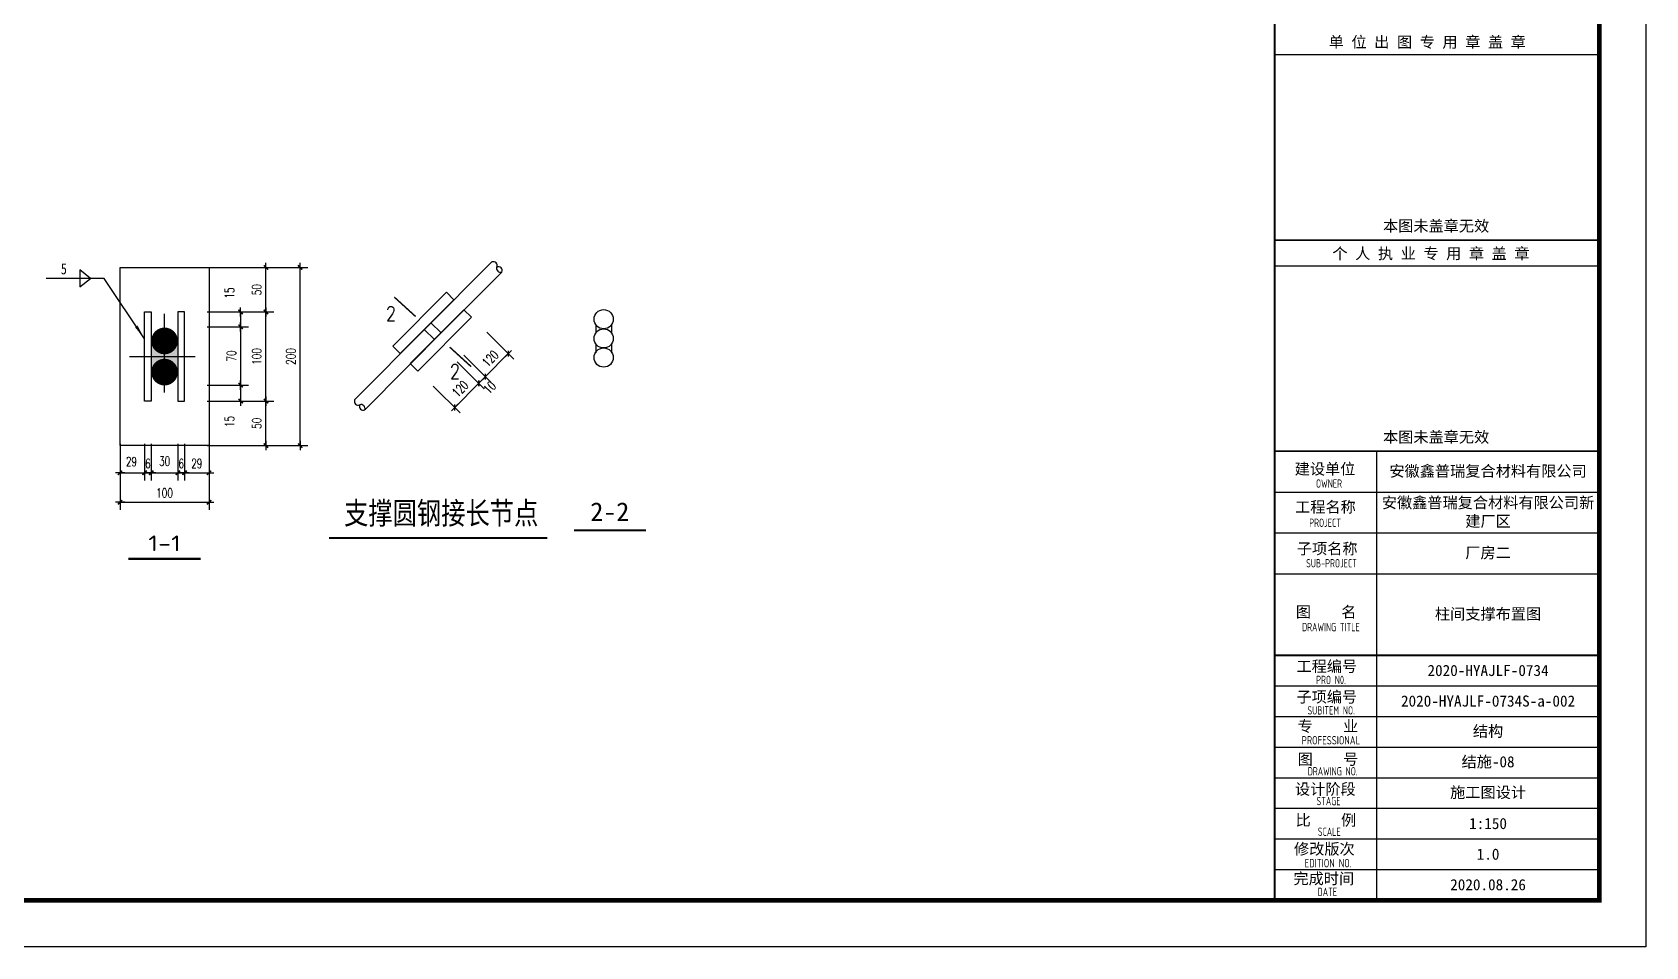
# Model space of a CAD drawing. Header units: millimetres. Extents: x 6950065 to 7140129, y 16284814 to 19754034.
# Drawn here: x 6992906 to 7045097, y 18236436 to 18266005 of the extents above; entities that cross this region are included whole.
import ezdxf
from ezdxf.enums import TextEntityAlignment as Align

# ---------------------------------------------------------------- set-up
doc = ezdxf.new("R2010")
doc.units = ezdxf.units.MM
doc.header["$LTSCALE"] = 1500
doc.header["$MEASUREMENT"] = 0
doc.linetypes.add('DOTE', pattern=[2.42, 2, -0.2, 0.02, -0.2])
doc.layers.get('Defpoints').update_dxf_attribs({"color": 1})
doc.layers.add('10', color=7, linetype='Continuous', lineweight=35)
for name, color, linetype in [('140', 2, 'Continuous'), ('56', 253, 'Continuous'), ('AXIS', 3, 'Continuous'), ('C型钢', 6, 'Continuous'), ('DOTE', 250, 'DOTE'), ('LATRINE', 6, 'Continuous'), ('PUB_DIM', 161, 'Continuous'), ('PUB_TEXT', 7, 'Continuous'), ('PUB_TITLE', 4, 'Continuous'), ('TK', 4, 'Continuous')]:
    doc.layers.add(name, color=color, linetype=linetype)
doc.styles.add('-仿宋_GB2312', font='', dxfattribs={"width": 0.7})
doc.styles.add('-宋体', font='', dxfattribs={"width": 0.8})
doc.styles.add('DIM_FONT', font='SIMPLEX', dxfattribs={"width": 0.7, "bigfont": 'GBCBIG'})
doc.styles.get("Standard").update_dxf_attribs({"font": 'gbenor.shx', "bigfont": 'gbcbig.shx'})
doc.styles.add('TSSD_REIN', font='tssdeng.shx', dxfattribs={"width": 0.7, "bigfont": 'tssdchn.shx'})
doc.styles.add('图框', font='')
doc.styles.add('图签宋体', font='', dxfattribs={"height": 300})
doc.styles.get('-仿宋_GB2312').set_extended_font_data('SimSun')
doc.styles.get('-宋体').set_extended_font_data('SimSun')
doc.styles.get('图框').set_extended_font_data('SimSun')
doc.styles.get('图签宋体').set_extended_font_data('NSimSun')
doc.dimstyles.new('AXIS', dxfattribs={"dimtxt": 300, "dimasz": 1, "dimexe": 250, "dimexo": 300, "dimgap": 150, "dimtad": 1, "dimdec": 0, "dimzin": 0, "dimdsep": 46, "dimtxsty": 'DIM_FONT', "dimblk": '_DIMX', "dimcen": 0.09, "dimse1": 1, "dimse2": 1, "dimclrt": 7, "dimadec": 0, "dimazin": 0, "dimtfac": 1, "dimtdec": 0, "dimtix": 1, "dimtmove": 2, "dimatfit": 3, "dimldrblk": '_DIMX', "dimfxl": 0, "dimtolj": 1, "dimtzin": 0, "dimarcsym": 0})

# ---------------------------------------------------------------- blocks, each defined once
blk = doc.blocks.new('_DIMX')
blk.add_line((-150, 0), (150, 0))
at = {"const_width": 50}
blk.add_lwpolyline([(-70, -70), (70, 70)], dxfattribs=at)
blk = doc.blocks.new('*D44')
at = {"layer": 'AXIS', "color": 0, "lineweight": -2}
for p, q in [((739814, -9688), (741146, -9688)), ((740896, -9689), (740896, -10201)), ((739814, -10202), (741146, -10202))]:
    blk.add_line(p, q, dxfattribs=at)
at = {"layer": 'Defpoints', "color": 0}
for p in [(739514, -9688), (739514, -10202), (740896, -10202)]:
    blk.add_point(p, dxfattribs=at)
at = {"layer": 'AXIS', "color": 0, "lineweight": -2}
for p, rotation in [((740896, -9688), 90), ((740896, -10202), 270)]:
    blk.add_blockref('_DIMX', p, dxfattribs=dict(at, rotation=rotation))
at = {"layer": 'AXIS', "color": 7, "insert": (740536, -10868), "char_height": 300, "attachment_point": 5, "rotation": 90, "style": 'DIM_FONT'}
blk.add_mtext('\\A1;15', dxfattribs=at)
blk = doc.blocks.new('*D45')
at = {"layer": 'AXIS', "color": 0, "lineweight": -2}
for p, q in [((738866, -11582), (738866, -12772)), ((739082, -11582), (739082, -12772)), ((738865, -12522), (738864, -12522)), ((738866, -12522), (739082, -12522)), ((739083, -12522), (739084, -12522))]:
    blk.add_line(p, q, dxfattribs=at)
at = {"layer": 'Defpoints', "color": 0}
for p in [(738866, -11282), (739082, -11282), (739082, -12522)]:
    blk.add_point(p, dxfattribs=at)
at = {"layer": 'AXIS', "color": 0, "lineweight": -2}
blk.add_blockref('_DIMX', (738866, -12522), dxfattribs=at)
at = {"layer": 'AXIS', "color": 0, "lineweight": -2, "rotation": 180}
blk.add_blockref('_DIMX', (739082, -12522), dxfattribs=at)
at = {"layer": 'AXIS', "color": 7, "insert": (738974, -12222), "char_height": 300, "attachment_point": 5, "style": 'DIM_FONT'}
blk.add_mtext('\\A1;6', dxfattribs=at)
blk = doc.blocks.new('*D46')
at = {"layer": 'AXIS', "color": 0, "lineweight": -2}
for p, q in [((738002, -11582), (738002, -12772)), ((738866, -11582), (738866, -12772)), ((738003, -12522), (738865, -12522))]:
    blk.add_line(p, q, dxfattribs=at)
at = {"layer": 'Defpoints', "color": 0}
for p in [(738002, -11282), (738866, -11282), (738866, -12522)]:
    blk.add_point(p, dxfattribs=at)
at = {"layer": 'AXIS', "color": 0, "lineweight": -2, "rotation": 180}
blk.add_blockref('_DIMX', (738002, -12522), dxfattribs=at)
at = {"layer": 'AXIS', "color": 0, "lineweight": -2}
blk.add_blockref('_DIMX', (738866, -12522), dxfattribs=at)
at = {"layer": 'AXIS', "color": 7, "insert": (738434, -12146), "char_height": 300, "attachment_point": 5, "style": 'DIM_FONT'}
blk.add_mtext('\\A1;30', dxfattribs=at)
blk = doc.blocks.new('*D47')
at = {"layer": 'AXIS', "color": 0, "lineweight": -2}
for p, q in [((737786, -11582), (737786, -12772)), ((738002, -11582), (738002, -12772)), ((737785, -12522), (737784, -12522)), ((737786, -12522), (738002, -12522)), ((738003, -12522), (738004, -12522))]:
    blk.add_line(p, q, dxfattribs=at)
at = {"layer": 'Defpoints', "color": 0}
for p in [(737786, -11282), (738002, -11282), (738002, -12522)]:
    blk.add_point(p, dxfattribs=at)
at = {"layer": 'AXIS', "color": 0, "lineweight": -2}
blk.add_blockref('_DIMX', (737786, -12522), dxfattribs=at)
at = {"layer": 'AXIS', "color": 0, "lineweight": -2, "rotation": 180}
blk.add_blockref('_DIMX', (738002, -12522), dxfattribs=at)
at = {"layer": 'AXIS', "color": 7, "insert": (737894, -12222), "char_height": 300, "attachment_point": 5, "style": 'DIM_FONT'}
blk.add_mtext('\\A1;6', dxfattribs=at)
blk = doc.blocks.new('*D48')
at = {"layer": 'AXIS', "color": 0, "lineweight": -2}
for p, q in [((736994, -11582), (736994, -12772)), ((737786, -11582), (737786, -12772)), ((736995, -12522), (737785, -12522))]:
    blk.add_line(p, q, dxfattribs=at)
at = {"layer": 'Defpoints', "color": 0}
for p in [(736994, -11282), (737786, -11282), (737786, -12522)]:
    blk.add_point(p, dxfattribs=at)
at = {"layer": 'AXIS', "color": 0, "lineweight": -2, "rotation": 180}
blk.add_blockref('_DIMX', (736994, -12522), dxfattribs=at)
at = {"layer": 'AXIS', "color": 0, "lineweight": -2}
blk.add_blockref('_DIMX', (737786, -12522), dxfattribs=at)
at = {"layer": 'AXIS', "color": 7, "insert": (737364, -12162), "char_height": 300, "attachment_point": 5, "style": 'DIM_FONT'}
blk.add_mtext('\\A1;29', dxfattribs=at)
blk = doc.blocks.new('_ARROW')
blk.add_solid([(0, 0), (-1, 0.1), (-1, -0.1)])
blk = doc.blocks.new('*D52')
at = {"layer": 'AXIS', "color": 0, "lineweight": -2}
for p, q in [((739814, -7803), (741146, -7803)), ((740896, -7804), (740896, -9687)), ((739814, -9688), (741146, -9688))]:
    blk.add_line(p, q, dxfattribs=at)
at = {"layer": 'Defpoints', "color": 0}
for p in [(739514, -7803), (739514, -9688), (740896, -9688)]:
    blk.add_point(p, dxfattribs=at)
at = {"layer": 'AXIS', "color": 0, "lineweight": -2}
for p, rotation in [((740896, -7803), 90), ((740896, -9688), 270)]:
    blk.add_blockref('_DIMX', p, dxfattribs=dict(at, rotation=rotation))
at = {"layer": 'AXIS', "color": 7, "insert": (740596, -8745), "char_height": 300, "attachment_point": 5, "rotation": 90, "style": 'DIM_FONT'}
blk.add_mtext('\\A1;70', dxfattribs=at)
blk = doc.blocks.new('*D53')
at = {"layer": 'AXIS', "color": 0, "lineweight": -2}
for p, q in [((739814, -7322), (741146, -7322)), ((739814, -7803), (741146, -7803)), ((740896, -7323), (740896, -7802))]:
    blk.add_line(p, q, dxfattribs=at)
at = {"layer": 'Defpoints', "color": 0}
for p in [(739514, -7322), (739514, -7803), (740896, -7803)]:
    blk.add_point(p, dxfattribs=at)
at = {"layer": 'AXIS', "color": 0, "lineweight": -2}
for p, rotation in [((740896, -7322), 90), ((740896, -7803), 270)]:
    blk.add_blockref('_DIMX', p, dxfattribs=dict(at, rotation=rotation))
at = {"layer": 'AXIS', "color": 7, "insert": (740536, -6711), "char_height": 300, "attachment_point": 5, "rotation": 90, "style": 'DIM_FONT'}
blk.add_mtext('\\A1;15', dxfattribs=at)
blk = doc.blocks.new('*D62')
at = {"layer": 'AXIS', "color": 0, "lineweight": -2}
for p, q in [((751550, -9540), (752426, -10411)), ((750770, -10323), (751646, -11195)), ((752248, -10236), (751469, -11018))]:
    blk.add_line(p, q, dxfattribs=at)
at = {"layer": 'Defpoints', "color": 0}
for p in [(751337, -9328), (750557, -10111), (751469, -11018)]:
    blk.add_point(p, dxfattribs=at)
at = {"layer": 'AXIS', "color": 0, "lineweight": -2}
for p, rotation in [((752249, -10235), 45.12544321322966), ((751469, -11018), 225.1254432132297)]:
    blk.add_blockref('_DIMX', p, dxfattribs=dict(at, rotation=rotation))
at = {"layer": 'AXIS', "color": 7, "insert": (751646, -10415), "char_height": 300, "attachment_point": 5, "rotation": 45.1254, "style": 'DIM_FONT'}
blk.add_mtext('\\A1;120', dxfattribs=at)
blk = doc.blocks.new('*D63')
at = {"layer": 'AXIS', "color": 0, "lineweight": -2}
for p, q in [((751762, -9326), (752638, -10198)), ((751550, -9540), (752426, -10411)), ((752248, -10236), (752247, -10237)), ((752461, -10022), (752249, -10235)), ((752462, -10021), (752462, -10020))]:
    blk.add_line(p, q, dxfattribs=at)
at = {"layer": 'Defpoints', "color": 0}
for p in [(751337, -9328), (751550, -9115), (752249, -10235)]:
    blk.add_point(p, dxfattribs=at)
at = {"layer": 'AXIS', "color": 0, "lineweight": -2}
for p, rotation in [((752461, -10022), 225.1254432126071), ((752249, -10235), 45.12544321260707)]:
    blk.add_blockref('_DIMX', p, dxfattribs=dict(at, rotation=rotation))
at = {"layer": 'AXIS', "color": 7, "insert": (752600, -10372), "char_height": 300, "attachment_point": 5, "rotation": 45.1254, "style": 'DIM_FONT'}
blk.add_mtext('\\A1;10', dxfattribs=at)
blk = doc.blocks.new('*D64')
at = {"layer": 'AXIS', "color": 0, "lineweight": -2}
for p, q in [((752505, -8581), (753380, -9453)), ((751762, -9326), (752638, -10198)), ((753203, -9277), (752462, -10021))]:
    blk.add_line(p, q, dxfattribs=at)
at = {"layer": 'Defpoints', "color": 0}
for p in [(752292, -8369), (751550, -9115), (752461, -10022)]:
    blk.add_point(p, dxfattribs=at)
at = {"layer": 'AXIS', "color": 0, "lineweight": -2}
for p, rotation in [((753203, -9276), 45.12544321244108), ((752461, -10022), 225.1254432124411)]:
    blk.add_blockref('_DIMX', p, dxfattribs=dict(at, rotation=rotation))
at = {"layer": 'AXIS', "color": 7, "insert": (752620, -9437), "char_height": 300, "attachment_point": 5, "rotation": 45.1254, "style": 'DIM_FONT'}
blk.add_mtext('\\A1;120', dxfattribs=at)
blk = doc.blocks.new('GeYuanFrame_47452731', base_point=(18.76, 4.34))
at = {"layer": 'PUB_TITLE'}
blk.add_lwpolyline([(554.76, 14.34), (554.76, 111.14)], dxfattribs=at)
at = {"layer": 'TK'}
for p, q in [((532.76, 102.34), (602.76, 102.34)), ((532.76, 93.54), (602.76, 93.54)), ((532.76, 84.74), (554.76, 84.74)), ((532.76, 84.74), (602.76, 84.74)), ((532.76, 67.18), (602.76, 67.18)), ((532.76, 67.14), (602.76, 67.14)), ((532.76, 60.58), (602.76, 60.58)), ((532.76, 53.98), (602.76, 53.98)), ((532.76, 47.38), (602.76, 47.38)), ((532.76, 40.78), (602.76, 40.78)), ((532.76, 34.18), (602.76, 34.18)), ((532.76, 27.58), (602.76, 27.58)), ((532.76, 20.98), (602.76, 20.98)), ((532.76, 14.34), (602.76, 14.34))]:
    blk.add_line(p, q, dxfattribs=at)
for points in [[(18.76, 424.34), (612.76, 424.34), (612.76, 4.34), (18.76, 4.34), (18.76, 424.34)], [(532.76, 196.64), (602.76, 196.64)], [(532.76, 151.14), (602.76, 151.14)]]:
    blk.add_lwpolyline(points, dxfattribs=at)
at = {"layer": 'TK', "const_width": 1}
blk.add_lwpolyline([(602.76, 414.34), (43.76, 414.34), (43.76, 14.34), (602.76, 14.34)], close=True, dxfattribs=at)
at = {"layer": 'TK'}
for points, const_width in [([(532.76, 414.34), (532.76, 14.34)], 0.4), ([(532.76, 156.64), (602.76, 156.64)], 0.35), ([(532.76, 111.14), (602.76, 111.14)], 0.35), ([(532.76, 67.18), (602.76, 67.18)], 0.35)]:
    blk.add_lwpolyline(points, dxfattribs=dict(at, const_width=const_width))
at = {"layer": 'TK', "style": '图签宋体'}
for s, p in [('单 位 出 图 专 用 章 盖 章', (544.39, 198.16)), ('本图未盖章无效', (556.1, 158.51)), ('个 人 执 业 专 用 章 盖 章', (545.19, 152.58)), ('本图未盖章无效', (556.1, 113.01)), ('建设单位', (537.06, 106.14)), ('工程名称', (537.14, 97.93)), ('子项名称', (537.52, 88.95)), ('图    名', (537.3, 75.3)), ('工程编号', (537.44, 63.58)), ('子项编号', (537.44, 57)), ('专    业', (537.68, 50.69)), ('图    号', (537.69, 43.58)), ('设计阶段', (537.12, 37.12)), ('比    例', (537.26, 30.44)), ('修改版次', (536.91, 24.22)), ('完成时间', (536.79, 17.83))]:
    blk.add_text(s, height=2.4, dxfattribs=at).set_placement(p)
at = {"layer": 'TK', "style": 'TSSD_REIN'}
for s, width, p in [('OWNER', 0.7, (541.65, 103.29)), ('PROJECT', 0.7, (540.19, 94.83)), ('SUB-PROJECT', 0.7, (539.53, 86.11)), ('DRAWING TITLE', 0.7, (538.64, 72.34)), ('PRO N0.', 0.7, (541.68, 60.96)), ('SUBITEM NO.', 0.7, (539.82, 54.39)), ('PROFESSIONAL', 0.8, (538.55, 47.95)), ('DRAWING NO.', 0.7, (539.86, 41.26)), ('STAGE', 0.7, (541.76, 34.84)), ('SCALE', 0.7, (542.05, 28.23)), ('EDITION NO.', 0.8, (539.2, 21.45)), ('DATE', 0.7, (542, 15.26))]:
    blk.add_text(s, height=1.8, dxfattribs=dict(at, width=width)).set_placement(p)
at = {"layer": 'TK', "char_height": 2.4, "width": 48, "attachment_point": 5, "style": '图签宋体'}
for s, insert in [('安徽鑫普瑞复合材料有限公司', (578.76, 106.74)), ('安徽鑫普瑞复合材料有限公司新建厂区', (578.76, 97.94)), ('厂房二', (578.76, 89.14)), ('柱间支撑布置图', (578.76, 75.94)), ('2020-HYAJLF-0734', (578.76, 63.88)), ('2020-HYAJLF-0734S-a-002', (578.76, 57.28)), ('结构', (578.76, 50.68)), ('结施-08', (578.76, 44.08)), ('施工图设计', (578.76, 37.48)), ('1:150', (578.76, 30.88)), ('1.0', (578.76, 24.28)), ('2020.08.26', (578.76, 17.69))]:
    blk.add_mtext(s, dxfattribs=dict(at, insert=insert))
blk = doc.blocks.new('SZEWEW')
at = {"layer": '10', "const_width": 64.8}
blk.add_lwpolyline([(737267.5, -15304.6), (739600.3, -15304.6)], dxfattribs=at)
at = {"layer": '140'}
for p, q in [((736993.9, -11642), (736993.9, -5882)), ((736993.9, -5882), (739873.9, -5882)), ((739873.9, -5882), (739873.9, -11642)), ((737785.9, -10202), (737785.9, -7322)), ((737785.9, -7322), (738001.9, -7322)), ((738001.9, -7322), (738001.9, -10202)), ((738865.9, -7322), (738865.9, -10202)), ((739081.9, -7322), (738865.9, -7322)), ((739081.9, -10202), (739081.9, -7322)), ((738001.9, -10202), (737785.9, -10202)), ((738865.9, -10202), (739081.9, -10202)), ((739873.9, -11642), (736993.9, -11642))]:
    blk.add_line(p, q, dxfattribs=at)
at = {"layer": '56', "const_width": 432}
for points in [[(738649.9, -8258, 1), (738217.9, -8258, 1), (738649.9, -8258, 1)], [(738649.9, -9266, 1), (738217.9, -9266, 1), (738649.9, -9266, 1)]]:
    blk.add_lwpolyline(points, format="xyb", close=True, dxfattribs=at)
at = {"layer": '56'}
blk.add_solid([(738001.9, -9266), (738865.9, -9266), (738001.9, -8258), (738865.9, -8258)], dxfattribs=at)
at = {"layer": 'DOTE'}
for p, q in [((738431.3, -9924.4, -288), (738431.3, -7384.6, -288)), ((737294.6, -8762), (739422.3, -8762))]:
    blk.add_line(p, q, dxfattribs=at)
at = {"layer": 'PUB_DIM'}
for p, q in [((736033, -6240.2), (735698.3, -5955.3, -288)), ((735698.3, -5955.3, -288), (735698.3, -6512.8, -288)), ((735698.3, -6512.8, -288), (736033, -6240.2))]:
    blk.add_line(p, q, dxfattribs=at)
blk.add_lwpolyline([(737785.9, -8185.1), (736479.2, -6240.2), (734607.4, -6240.2)], dxfattribs=at)
at = {"layer": 'PUB_DIM', "xscale": 479.9999999999857, "yscale": 480, "zscale": 480, "rotation": 303.8961975386556}
blk.add_blockref('_ARROW', (737785.9, -8185.1), dxfattribs=at)
at = {"layer": '10', "width": 1.61253}
blk.add_text('1-1', height=504, dxfattribs=at).set_placement((737909, -15052.6), (738958.8, -15052.6), align=Align.FIT)
at = {"layer": 'PUB_TEXT', "style": '-仿宋_GB2312', "width": 0.8}
blk.add_text('5', height=360, rotation=360, dxfattribs=at).set_placement((735078.5, -6104, -288))
at = {"layer": 'AXIS'}
for p1, p2, distance, text in [((739513.9, -11641.9, -288), (739513.9, -5881.9, -288), -3305.6, '200'), ((740857.7, -7321.9, -288), (740857.7, -5881.9, -288), -857.1, '50'), ((740857.7, -10201.9, -288), (740857.7, -7321.9, -288), -857.1, '100'), ((740857.7, -11641.9, -288), (740857.7, -10201.9, -288), -857.1, '50'), ((736993.9, -11282, -288), (739873.9, -11282, -288), -2191.3, '100'), ((739081.9, -11282, -288), (739873.9, -11282, -288), -1240.5, '29')]:
    blk.add_aligned_dim(p1=p1, p2=p2, distance=distance, text=text, dimstyle='AXIS', override={"dimblk1": '_DIMX', "dimblk2": '_DIMX', "dimsah": 1, "dimse1": 0, "dimse2": 0}, dxfattribs=at).render()
for base, p1, p2, angle, text, picture, middle in [((740895.8, -7803.2, -288), (739513.9, -7321.9, -288), (739513.9, -7803.2, -288), 270, '15', '*D53', (740535.8, -6711, -288)), ((740895.8, -10201.9, -288), (739513.9, -9687.5, -288), (739513.9, -10201.9, -288), 270, '15', '*D44', (740535.8, -10867.8, -288)), ((737785.9, -12522.5, -288), (736993.9, -11282, -288), (737785.9, -11282, -288), 0, '29', '*D48', (737363.6, -12162.5, -288)), ((738865.9, -12522.5, -288), (738001.9, -11282, -288), (738865.9, -11282, -288), 0, '30', '*D46', (738433.9, -12145.8, -288))]:
    dim = blk.add_linear_dim(base=base, p1=p1, p2=p2, angle=angle, text=text, dimstyle='AXIS', override={"dimblk1": '_DIMX', "dimblk2": '_DIMX', "dimsah": 1, "dimse1": 0, "dimse2": 0}, dxfattribs=at)
    dim.commit()
    dim.dimension.update_dxf_attribs({"geometry": picture, "text_midpoint": middle, "dimtype": 129})
for p1, p2, distance, text, picture, middle in [((739513.9, -7803.2, -288), (739513.9, -9687.5, -288), 1381.9, '70', '*D52', (740595.8, -8745.4, -288)), ((737785.9, -11282, -288), (738001.9, -11282, -288), -1240.5, '6', '*D47', (737893.9, -12222.5, -288)), ((738865.9, -11282, -288), (739081.9, -11282, -288), -1240.5, '6', '*D45', (738973.9, -12222.5, -288))]:
    dim = blk.add_aligned_dim(p1=p1, p2=p2, distance=distance, text=text, dimstyle='AXIS', override={"dimblk1": '_DIMX', "dimblk2": '_DIMX', "dimsah": 1, "dimse1": 0, "dimse2": 0}, dxfattribs=at)
    dim.commit()
    dim.dimension.update_dxf_attribs({"geometry": picture, "text_midpoint": middle})
blk = doc.blocks.new('FDED342')
at = {"layer": '10', "const_width": 64.8}
for points in [[(755329.9, -14992.4), (757662.7, -14992.4)], [(747405.9, -15240.3), (754469, -15240.3)]]:
    blk.add_lwpolyline(points, dxfattribs=at)
at = {"layer": '140'}
for p, q in [((752670.2, -6312.3, -134.4), (750534.2, -8448.2, -134.4)), ((752996, -6638.1, -134.4), (750534.2, -9099.9, -134.4)), ((748233.1, -10770, -134.4), (750534.2, -8448.2, -134.4)), ((748559, -11095.8, -134.4), (751185.9, -8448.2, -134.4))]:
    blk.add_line(p, q, dxfattribs=at)
for centre, start, end in [((752717.7, -6427.7, -134.4), 337.61906, 112.38095), ((752948.5, -6522.7, -134.4), 157.62063, 292.37938), ((752880.6, -6590.6, -134.4), 337.61915, 112.38086), ((748348.5, -10817.5, -134.4), 157.61905, 292.38094), ((748511.5, -10980.4, -134.4), 157.61914, 292.38085), ((748443.6, -11048.3, -134.4), 337.62062, 112.37937)]:
    blk.add_arc(centre, 124.8, start, end, dxfattribs=at)
at = {"layer": 'PUB_DIM'}
for p, q in [((750699.2, -8279.5, -134.4), (751029.4, -8607.2, -134.4)), ((756040.6, -8349.9, -288), (756040.6, -8598.3, -288)), ((756536.8, -8349.9, -288), (756536.8, -8598.3, -288)), ((750486.6, -8492.5, -134.4), (750816.9, -8820.1, -134.4)), ((756040.6, -8969.7, -288), (756040.6, -9252.7, -288)), ((756536.8, -8969.7, -288), (756536.8, -9252.7, -288))]:
    blk.add_line(p, q, dxfattribs=at)
at = {"layer": 'PUB_DIM', "elevation": -134.4}
for points in [[(749708.1, -9274.4), (751442.8, -7532.1), (751201, -7291.3), (749466.3, -9033.6)], [(750275.2, -9841.5), (752009.9, -8099.2), (751768, -7858.4), (750033.4, -9600.7)]]:
    blk.add_lwpolyline(points, close=True, dxfattribs=at)
at = {"layer": 'PUB_DIM', "const_width": 46.8, "elevation": -288}
for points in [[(749514.5, -7447.7), (750207, -8077.4)], [(752001, -9696.1), (751308.5, -9066.4)]]:
    blk.add_lwpolyline(points, dxfattribs=at)
at = {"layer": 'PUB_DIM'}
for centre in [(756288.7, -8164.2, -288), (756288.7, -8784, -288), (756288.7, -9403.8, -288)]:
    blk.add_circle(centre, 309.9, dxfattribs=at)
at = {"layer": '10', "style": '-宋体', "width": 0.8}
blk.add_text('支撑圆钢接长节点', height=720, rotation=360, dxfattribs=at).set_placement((747891.1, -14793))
at = {"layer": '10', "style": '图框', "width": 0.970912}
blk.add_text('2-2', height=604.8, rotation=360, dxfattribs=at).set_placement((755858.1, -14690), (757117.8, -14690), align=Align.FIT)
at = {"layer": 'PUB_DIM', "style": 'DIM_FONT', "width": 0.8}
for p in [(749407.4, -7982.9, -288), (751478.4, -9853.4, -288)]:
    blk.add_text('2', height=468, rotation=360, dxfattribs=at).set_placement(p, align=Align.MIDDLE)
at = {"layer": 'AXIS'}
for p1, p2, picture, middle in [((752292.1, -8368.9, -288), (751549.7, -9114.5, -288), '*D64', (752619.5, -9437.3, -288)), ((751337.3, -9327.9, -288), (750557.4, -10111.3, -288), '*D62', (751646, -10415.1, -288))]:
    dim = blk.add_aligned_dim(p1=p1, p2=p2, distance=1285.8, text='120', dimstyle='AXIS', override={"dimblk1": '_DIMX', "dimblk2": '_DIMX', "dimsah": 1, "dimse1": 0, "dimse2": 0}, dxfattribs=at)
    dim.commit()
    dim.dimension.update_dxf_attribs({"geometry": picture, "text_midpoint": middle})
dim = blk.add_linear_dim(base=(752248.5, -10235.1, -288), p1=(751549.7, -9114.5, -288), p2=(751337.3, -9327.9, -288), angle=225.12544, text='10', dimstyle='AXIS', override={"dimblk1": '_DIMX', "dimblk2": '_DIMX', "dimsah": 1, "dimse1": 0, "dimse2": 0}, dxfattribs=at)
dim.commit()
dim.dimension.update_dxf_attribs({"geometry": '*D63', "text_midpoint": (752599.6, -10372.3, -288), "dimtype": 129})

msp = doc.modelspace()

# ---------------------------------------------------------------- block references
at = {"layer": 'C型钢', "color": 3, "xscale": 150, "yscale": 150, "zscale": 150}
msp.add_blockref('GeYuanFrame_47452731', (6955997, 18236436.3), dxfattribs=at)
at = {"layer": 'LATRINE', "xscale": 0.9999, "yscale": 0.9999, "zscale": 0.9999}
for name, p in [('SZEWEW', (6258825.3, 18264281.8, 288)), ('FDED342', (6255176.3, 18264889.2))]:
    msp.add_blockref(name, p, dxfattribs=at)

doc.saveas('drawing.dxf')
